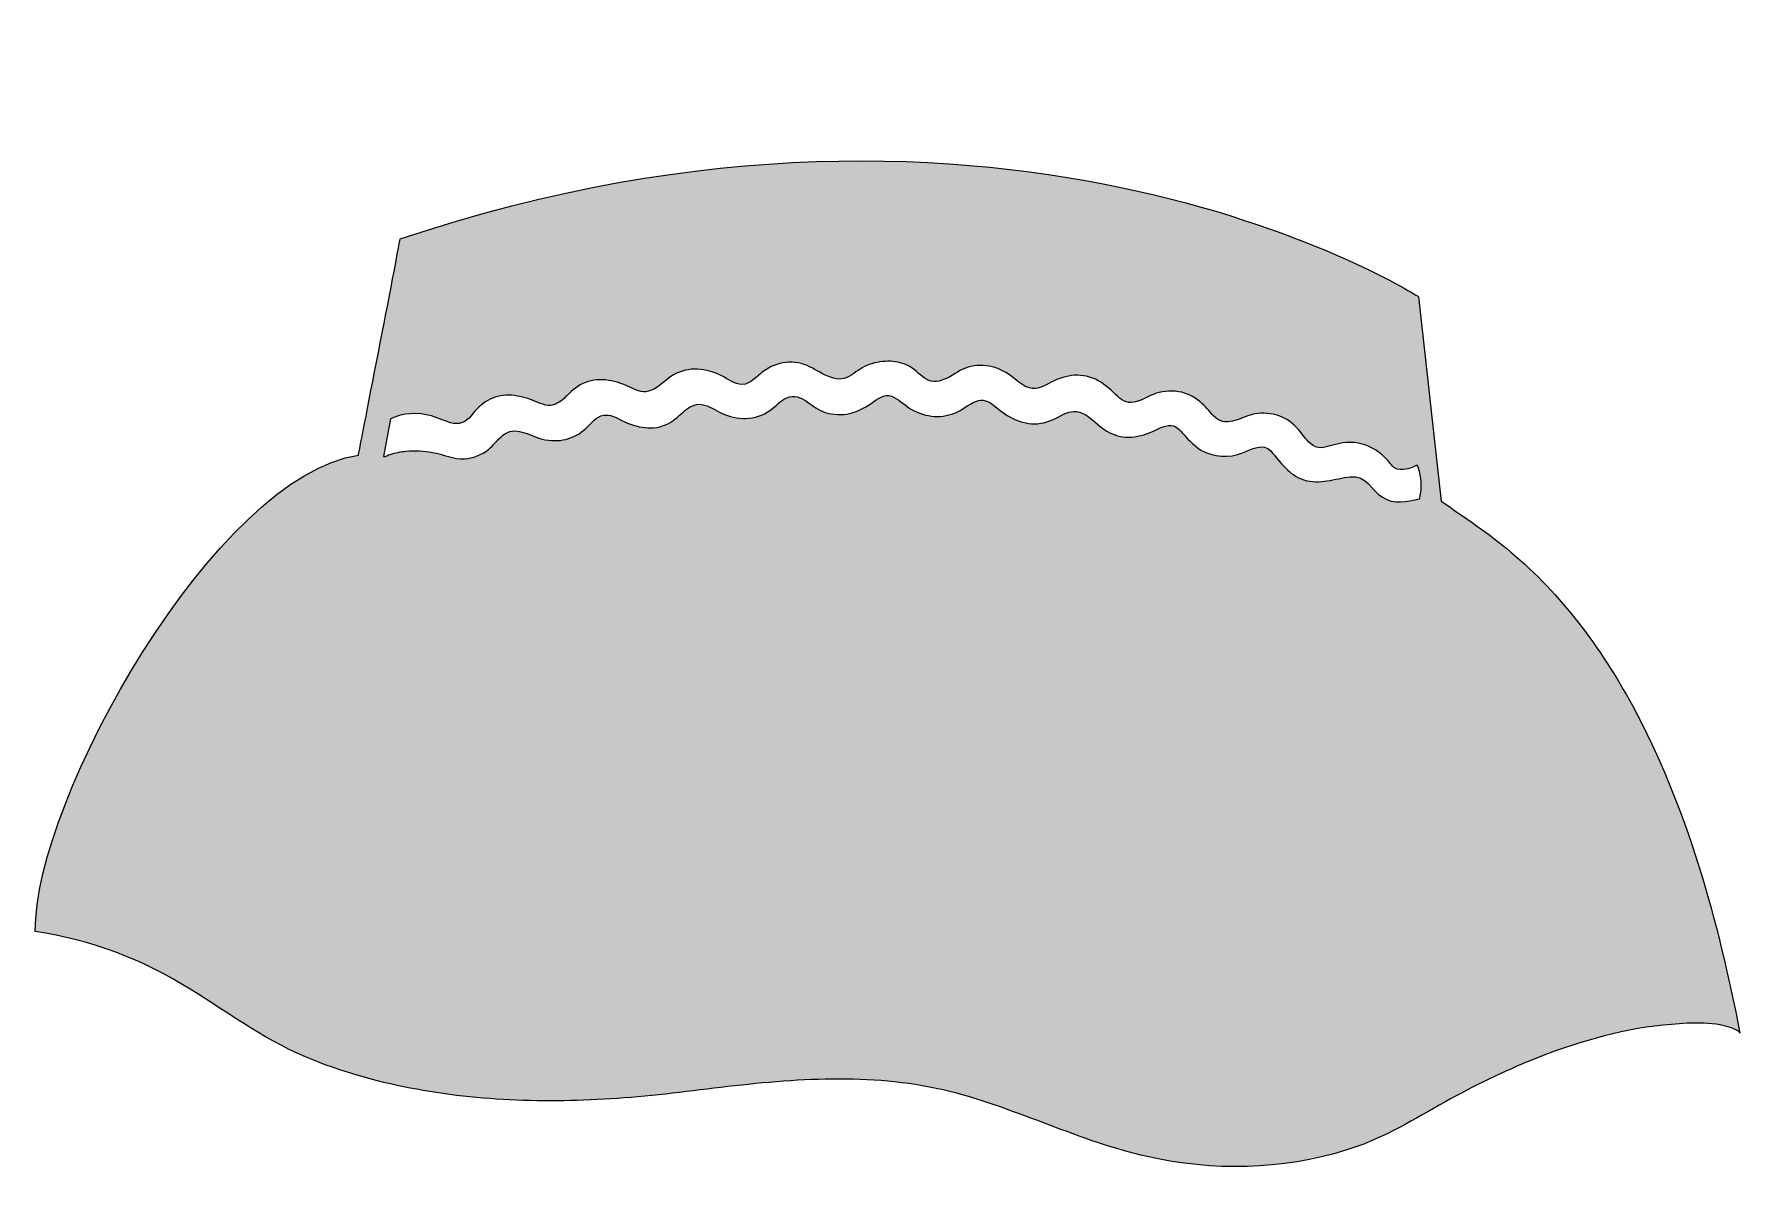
# Model space of a CAD drawing. Header units: inches. Extents: x 0 to 102, y 0 to 68.
import ezdxf

# ---------------------------------------------------------------- set-up
doc = ezdxf.new("R2010")
doc.units = ezdxf.units.IN
doc.header["$MEASUREMENT"] = 0
doc.layers.add('Layer 1', color=7, linetype='Continuous')

msp = doc.modelspace()

# ---------------------------------------------------------------- hatches: boundary and pattern name
at = {"layer": 'Layer 1', "true_color": 0xee4036}
h = msp.add_hatch(color=20, dxfattribs=at)
h.dxf.hatch_style = 2
edge = h.paths.add_edge_path()
edge.add_spline(control_points=[(82.45, 51.86), (82.45, 51.86), (58.04, 67.51), (21.74, 55.3), (21.61, 54.43), (19.26, 42.41), (19.26, 42.41), (10.82, 41.21), (-0.07, 21.93), (0, 14.01), (3.33, 13.52), (6.39, 12.36), (9.24, 10.58), (11.65, 9.07), (13.92, 7.39), (16.6, 6.34), (20.57, 4.78), (24.83, 4.08), (29.09, 3.95), (31.23, 3.88), (33.37, 3.96), (35.5, 4.13), (37.71, 4.3), (39.9, 4.62), (42.1, 4.86), (46.52, 5.34), (51.01, 5.51), (55.33, 4.26), (59.27, 3.13), (62.97, 1.22), (67.02, 0.44), (70.93, -0.31), (75.06, -0.13), (78.82, 1.21), (80.8, 1.92), (82.53, 3.04), (84.36, 4.04), (86.08, 4.98), (87.85, 5.83), (89.67, 6.54), (92.18, 7.51), (94.83, 8.27), (97.53, 8.48), (98.71, 8.58), (100.2, 8.68), (101.32, 8.18), (101.41, 8.14), (101.58, 8.07), (101.6, 7.96), (100.31, 14.67), (98.46, 21.43), (95.19, 27.48), (93.33, 30.93), (90.95, 34.11), (87.95, 36.64), (86.63, 37.75), (85.21, 38.69), (83.8, 39.67), (83.8, 39.67), (82.45, 51.86), (82.45, 51.86)], knot_values=[0, 0, 0, 0, 1, 1, 1, 2, 2, 2, 3, 3, 3, 4, 4, 4, 5, 5, 5, 6, 6, 6, 7, 7, 7, 8, 8, 8, 9, 9, 9, 10, 10, 10, 11, 11, 11, 12, 12, 12, 13, 13, 13, 14, 14, 14, 15, 15, 15, 16, 16, 16, 17, 17, 17, 18, 18, 18, 19, 19, 19, 20, 20, 20, 20], degree=3, periodic=1)
edge = h.paths.add_edge_path()
edge.add_spline(control_points=[(82.5, 39.81), (81.75, 39.63), (80.98, 39.46), (80.29, 39.9), (79.58, 40.35), (79.36, 41.24), (78.38, 41.13), (77.46, 41.02), (76.55, 40.64), (75.62, 40.94), (74.72, 41.22), (74.22, 41.99), (73.64, 42.67), (73.21, 43.17), (72.45, 42.75), (71.96, 42.55), (71.17, 42.23), (70.22, 42.28), (69.48, 42.72), (69.1, 42.96), (68.78, 43.29), (68.47, 43.62), (68.2, 43.91), (67.98, 44.25), (67.54, 44.18), (67.1, 44.12), (66.66, 43.83), (66.24, 43.68), (65.78, 43.53), (65.28, 43.44), (64.79, 43.51), (64.79, 43.51), (64.76, 43.51), (64.76, 43.51), (64.34, 43.59), (63.95, 43.77), (63.61, 44.02), (63.2, 44.31), (62.87, 44.72), (62.4, 44.92), (61.95, 45.12), (61.54, 44.99), (61.14, 44.77), (60.69, 44.52), (60.25, 44.33), (59.74, 44.29), (58.75, 44.22), (57.96, 44.7), (57.23, 45.3), (56.95, 45.53), (56.6, 45.77), (56.22, 45.67), (55.78, 45.55), (55.38, 45.2), (54.97, 45), (54.07, 44.56), (53.1, 44.66), (52.23, 45.14), (51.86, 45.35), (51.57, 45.66), (51.2, 45.86), (50.76, 46.11), (50.35, 45.88), (49.98, 45.61), (49.14, 45), (48.3, 44.66), (47.24, 44.92), (46.81, 45.02), (46.49, 45.24), (46.14, 45.5), (45.79, 45.75), (45.39, 46.01), (44.95, 45.89), (44.54, 45.78), (44.25, 45.45), (43.94, 45.2), (43.54, 44.87), (43.06, 44.66), (42.54, 44.61), (42.06, 44.57), (41.54, 44.66), (41.09, 44.84), (40.68, 44.99), (40.32, 45.27), (39.89, 45.4), (38.96, 45.67), (38.47, 44.66), (37.74, 44.3), (36.82, 43.83), (35.86, 44.05), (34.97, 44.48), (34.63, 44.65), (34.28, 44.86), (33.88, 44.79), (33.41, 44.72), (33.16, 44.33), (32.84, 44.03), (32.11, 43.34), (31.19, 43.14), (30.22, 43.37), (29.4, 43.57), (28.62, 44.23), (27.85, 43.58), (27.55, 43.33), (27.32, 43), (27.01, 42.76), (26.6, 42.42), (26.1, 42.24), (25.58, 42.19), (24.95, 42.14), (24.3, 42.48), (23.68, 42.58), (23.16, 42.67), (22.64, 42.7), (22.12, 42.65), (21.79, 42.62), (21.47, 42.56), (21.15, 42.46), (21.05, 42.43), (20.87, 42.32), (20.76, 42.33), (20.76, 42.33), (21.17, 44.58), (21.17, 44.58), (21.94, 44.93), (22.8, 44.99), (23.61, 44.75), (24.05, 44.62), (24.47, 44.39), (24.93, 44.31), (25.47, 44.22), (25.78, 44.5), (26.09, 44.9), (26.69, 45.64), (27.44, 46.06), (28.41, 45.98), (28.84, 45.94), (29.26, 45.83), (29.67, 45.68), (30.06, 45.53), (30.45, 45.29), (30.88, 45.41), (31.21, 45.5), (31.46, 45.74), (31.7, 45.97), (32.02, 46.28), (32.35, 46.58), (32.79, 46.75), (33.68, 47.1), (34.66, 46.83), (35.5, 46.44), (35.91, 46.24), (36.28, 46.08), (36.72, 46.28), (37.16, 46.46), (37.49, 46.84), (37.88, 47.1), (38.77, 47.69), (39.78, 47.64), (40.74, 47.23), (41.14, 47.05), (41.52, 46.73), (41.96, 46.64), (42.47, 46.53), (42.88, 46.98), (43.24, 47.28), (44.02, 47.94), (45.06, 48.16), (46.01, 47.75), (46.77, 47.43), (47.7, 46.59), (48.54, 47.12), (48.89, 47.34), (49.18, 47.6), (49.56, 47.76), (49.96, 47.92), (50.39, 48.01), (50.82, 48.01), (51.22, 48.01), (51.61, 47.94), (51.97, 47.77), (52.4, 47.58), (52.66, 47.22), (53.05, 46.98), (53.97, 46.4), (54.76, 47.41), (55.6, 47.66), (56.56, 47.94), (57.54, 47.64), (58.3, 47.03), (58.59, 46.8), (58.89, 46.53), (59.25, 46.42), (59.72, 46.29), (60.16, 46.54), (60.56, 46.76), (61.43, 47.23), (62.46, 47.36), (63.36, 46.85), (63.75, 46.63), (64.07, 46.34), (64.38, 46.03), (64.69, 45.73), (65.03, 45.48), (65.49, 45.57), (65.96, 45.66), (66.35, 45.95), (66.81, 46.1), (67.3, 46.24), (67.83, 46.28), (68.33, 46.16), (68.79, 46.05), (69.19, 45.81), (69.54, 45.5), (69.84, 45.23), (70.06, 44.9), (70.36, 44.64), (71.04, 44.04), (71.95, 44.74), (72.7, 44.87), (73.7, 45.04), (74.63, 44.71), (75.29, 43.94), (75.57, 43.62), (75.8, 43.23), (76.16, 42.99), (76.57, 42.73), (76.99, 42.92), (77.41, 43.03), (78.37, 43.29), (79.21, 43.21), (80.04, 42.62), (80.22, 42.48), (80.38, 42.34), (80.54, 42.18), (80.7, 42.02), (80.83, 41.77), (81.02, 41.65), (81.41, 41.41), (82, 41.65), (82.37, 41.81), (82.56, 41.35), (82.69, 40.73), (82.56, 40.09), (82.55, 40), (82.53, 39.9), (82.5, 39.81)], knot_values=[0, 0, 0, 0, 1, 1, 1, 2, 2, 2, 3, 3, 3, 4, 4, 4, 5, 5, 5, 6, 6, 6, 7, 7, 7, 8, 8, 8, 9, 9, 9, 10, 10, 10, 11, 11, 11, 12, 12, 12, 13, 13, 13, 14, 14, 14, 15, 15, 15, 16, 16, 16, 17, 17, 17, 18, 18, 18, 19, 19, 19, 20, 20, 20, 21, 21, 21, 22, 22, 22, 23, 23, 23, 24, 24, 24, 25, 25, 25, 26, 26, 26, 27, 27, 27, 28, 28, 28, 29, 29, 29, 30, 30, 30, 31, 31, 31, 32, 32, 32, 33, 33, 33, 34, 34, 34, 35, 35, 35, 36, 36, 36, 37, 37, 37, 38, 38, 38, 39, 39, 39, 40, 40, 40, 41, 41, 41, 42, 42, 42, 43, 43, 43, 44, 44, 44, 45, 45, 45, 46, 46, 46, 47, 47, 47, 48, 48, 48, 49, 49, 49, 50, 50, 50, 51, 51, 51, 52, 52, 52, 53, 53, 53, 54, 54, 54, 55, 55, 55, 56, 56, 56, 57, 57, 57, 58, 58, 58, 59, 59, 59, 60, 60, 60, 61, 61, 61, 62, 62, 62, 63, 63, 63, 64, 64, 64, 65, 65, 65, 66, 66, 66, 67, 67, 67, 68, 68, 68, 69, 69, 69, 70, 70, 70, 71, 71, 71, 72, 72, 72, 73, 73, 73, 74, 74, 74, 75, 75, 75, 76, 76, 76, 77, 77, 77, 78, 78, 78, 79, 79, 79, 80, 80, 80, 81, 81, 81, 82, 82, 82, 82], degree=3, periodic=1)

# ---------------------------------------------------------------- linework, layer by layer
at = {"layer": 'Layer 1', "lineweight": 0}
for points, knots in [([(82.45, 51.86), (82.45, 51.86), (58.04, 67.51), (21.74, 55.3), (21.61, 54.43), (19.26, 42.41), (19.26, 42.41), (10.82, 41.21), (-0.07, 21.93), (0, 14.01), (3.33, 13.52), (6.39, 12.36), (9.24, 10.58), (11.65, 9.07), (13.92, 7.39), (16.6, 6.34), (20.57, 4.78), (24.83, 4.08), (29.09, 3.95), (31.23, 3.88), (33.37, 3.96), (35.5, 4.13), (37.71, 4.3), (39.9, 4.62), (42.1, 4.86), (46.52, 5.34), (51.01, 5.51), (55.33, 4.26), (59.27, 3.13), (62.97, 1.22), (67.02, 0.44), (70.93, -0.31), (75.06, -0.13), (78.82, 1.21), (80.8, 1.92), (82.53, 3.04), (84.36, 4.04), (86.08, 4.98), (87.85, 5.83), (89.67, 6.54), (92.18, 7.51), (94.83, 8.27), (97.53, 8.48), (98.71, 8.58), (100.2, 8.68), (101.32, 8.18), (101.41, 8.14), (101.58, 8.07), (101.6, 7.96), (100.31, 14.67), (98.46, 21.43), (95.19, 27.48), (93.33, 30.93), (90.95, 34.11), (87.95, 36.64), (86.63, 37.75), (85.21, 38.69), (83.8, 39.67), (83.8, 39.67), (82.45, 51.86), (82.45, 51.86)], [0, 0, 0, 0, 1, 1, 1, 2, 2, 2, 3, 3, 3, 4, 4, 4, 5, 5, 5, 6, 6, 6, 7, 7, 7, 8, 8, 8, 9, 9, 9, 10, 10, 10, 11, 11, 11, 12, 12, 12, 13, 13, 13, 14, 14, 14, 15, 15, 15, 16, 16, 16, 17, 17, 17, 18, 18, 18, 19, 19, 19, 20, 20, 20, 20]), ([(82.5, 39.81), (81.75, 39.63), (80.98, 39.46), (80.29, 39.9), (79.58, 40.35), (79.36, 41.24), (78.38, 41.13), (77.46, 41.02), (76.55, 40.64), (75.62, 40.94), (74.72, 41.22), (74.22, 41.99), (73.64, 42.67), (73.21, 43.17), (72.45, 42.75), (71.96, 42.55), (71.17, 42.23), (70.22, 42.28), (69.48, 42.72), (69.1, 42.96), (68.78, 43.29), (68.47, 43.62), (68.2, 43.91), (67.98, 44.25), (67.54, 44.18), (67.1, 44.12), (66.66, 43.83), (66.24, 43.68), (65.78, 43.53), (65.28, 43.44), (64.79, 43.51), (64.79, 43.51), (64.76, 43.51), (64.76, 43.51), (64.34, 43.59), (63.95, 43.77), (63.61, 44.02), (63.2, 44.31), (62.87, 44.72), (62.4, 44.92), (61.95, 45.12), (61.54, 44.99), (61.14, 44.77), (60.69, 44.52), (60.25, 44.33), (59.74, 44.29), (58.75, 44.22), (57.96, 44.7), (57.23, 45.3), (56.95, 45.53), (56.6, 45.77), (56.22, 45.67), (55.78, 45.55), (55.38, 45.2), (54.97, 45), (54.07, 44.56), (53.1, 44.66), (52.23, 45.14), (51.86, 45.35), (51.57, 45.66), (51.2, 45.86), (50.76, 46.11), (50.35, 45.88), (49.98, 45.61), (49.14, 45), (48.3, 44.66), (47.24, 44.92), (46.81, 45.02), (46.49, 45.24), (46.14, 45.5), (45.79, 45.75), (45.39, 46.01), (44.95, 45.89), (44.54, 45.78), (44.25, 45.45), (43.94, 45.2), (43.54, 44.87), (43.06, 44.66), (42.54, 44.61), (42.06, 44.57), (41.54, 44.66), (41.09, 44.84), (40.68, 44.99), (40.32, 45.27), (39.89, 45.4), (38.96, 45.67), (38.47, 44.66), (37.74, 44.3), (36.82, 43.83), (35.86, 44.05), (34.97, 44.48), (34.63, 44.65), (34.28, 44.86), (33.88, 44.79), (33.41, 44.72), (33.16, 44.33), (32.84, 44.03), (32.11, 43.34), (31.19, 43.14), (30.22, 43.37), (29.4, 43.57), (28.62, 44.23), (27.85, 43.58), (27.55, 43.33), (27.32, 43), (27.01, 42.76), (26.6, 42.42), (26.1, 42.24), (25.58, 42.19), (24.95, 42.14), (24.3, 42.48), (23.68, 42.58), (23.16, 42.67), (22.64, 42.7), (22.12, 42.65), (21.79, 42.62), (21.47, 42.56), (21.15, 42.46), (21.05, 42.43), (20.87, 42.32), (20.76, 42.33), (20.76, 42.33), (21.17, 44.58), (21.17, 44.58), (21.94, 44.93), (22.8, 44.99), (23.61, 44.75), (24.05, 44.62), (24.47, 44.39), (24.93, 44.31), (25.47, 44.22), (25.78, 44.5), (26.09, 44.9), (26.69, 45.64), (27.44, 46.06), (28.41, 45.98), (28.84, 45.94), (29.26, 45.83), (29.67, 45.68), (30.06, 45.53), (30.45, 45.29), (30.88, 45.41), (31.21, 45.5), (31.46, 45.74), (31.7, 45.97), (32.02, 46.28), (32.35, 46.58), (32.79, 46.75), (33.68, 47.1), (34.66, 46.83), (35.5, 46.44), (35.91, 46.24), (36.28, 46.08), (36.72, 46.28), (37.16, 46.46), (37.49, 46.84), (37.88, 47.1), (38.77, 47.69), (39.78, 47.64), (40.74, 47.23), (41.14, 47.05), (41.52, 46.73), (41.96, 46.64), (42.47, 46.53), (42.88, 46.98), (43.24, 47.28), (44.02, 47.94), (45.06, 48.16), (46.01, 47.75), (46.77, 47.43), (47.7, 46.59), (48.54, 47.12), (48.89, 47.34), (49.18, 47.6), (49.56, 47.76), (49.96, 47.92), (50.39, 48.01), (50.82, 48.01), (51.22, 48.01), (51.61, 47.94), (51.97, 47.77), (52.4, 47.58), (52.66, 47.22), (53.05, 46.98), (53.97, 46.4), (54.76, 47.41), (55.6, 47.66), (56.56, 47.94), (57.54, 47.64), (58.3, 47.03), (58.59, 46.8), (58.89, 46.53), (59.25, 46.42), (59.72, 46.29), (60.16, 46.54), (60.56, 46.76), (61.43, 47.23), (62.46, 47.36), (63.36, 46.85), (63.75, 46.63), (64.07, 46.34), (64.38, 46.03), (64.69, 45.73), (65.03, 45.48), (65.49, 45.57), (65.96, 45.66), (66.35, 45.95), (66.81, 46.1), (67.3, 46.24), (67.83, 46.28), (68.33, 46.16), (68.79, 46.05), (69.19, 45.81), (69.54, 45.5), (69.84, 45.23), (70.06, 44.9), (70.36, 44.64), (71.04, 44.04), (71.95, 44.74), (72.7, 44.87), (73.7, 45.04), (74.63, 44.71), (75.29, 43.94), (75.57, 43.62), (75.8, 43.23), (76.16, 42.99), (76.57, 42.73), (76.99, 42.92), (77.41, 43.03), (78.37, 43.29), (79.21, 43.21), (80.04, 42.62), (80.22, 42.48), (80.38, 42.34), (80.54, 42.18), (80.7, 42.02), (80.83, 41.77), (81.02, 41.65), (81.41, 41.41), (82, 41.65), (82.37, 41.81), (82.56, 41.35), (82.69, 40.73), (82.56, 40.09), (82.55, 40), (82.53, 39.9), (82.5, 39.81)], [0, 0, 0, 0, 1, 1, 1, 2, 2, 2, 3, 3, 3, 4, 4, 4, 5, 5, 5, 6, 6, 6, 7, 7, 7, 8, 8, 8, 9, 9, 9, 10, 10, 10, 11, 11, 11, 12, 12, 12, 13, 13, 13, 14, 14, 14, 15, 15, 15, 16, 16, 16, 17, 17, 17, 18, 18, 18, 19, 19, 19, 20, 20, 20, 21, 21, 21, 22, 22, 22, 23, 23, 23, 24, 24, 24, 25, 25, 25, 26, 26, 26, 27, 27, 27, 28, 28, 28, 29, 29, 29, 30, 30, 30, 31, 31, 31, 32, 32, 32, 33, 33, 33, 34, 34, 34, 35, 35, 35, 36, 36, 36, 37, 37, 37, 38, 38, 38, 39, 39, 39, 40, 40, 40, 41, 41, 41, 42, 42, 42, 43, 43, 43, 44, 44, 44, 45, 45, 45, 46, 46, 46, 47, 47, 47, 48, 48, 48, 49, 49, 49, 50, 50, 50, 51, 51, 51, 52, 52, 52, 53, 53, 53, 54, 54, 54, 55, 55, 55, 56, 56, 56, 57, 57, 57, 58, 58, 58, 59, 59, 59, 60, 60, 60, 61, 61, 61, 62, 62, 62, 63, 63, 63, 64, 64, 64, 65, 65, 65, 66, 66, 66, 67, 67, 67, 68, 68, 68, 69, 69, 69, 70, 70, 70, 71, 71, 71, 72, 72, 72, 73, 73, 73, 74, 74, 74, 75, 75, 75, 76, 76, 76, 77, 77, 77, 78, 78, 78, 79, 79, 79, 80, 80, 80, 81, 81, 81, 82, 82, 82, 82])]:
    msp.add_open_spline(points, degree=3, knots=knots, dxfattribs=at)

doc.saveas('drawing.dxf')
